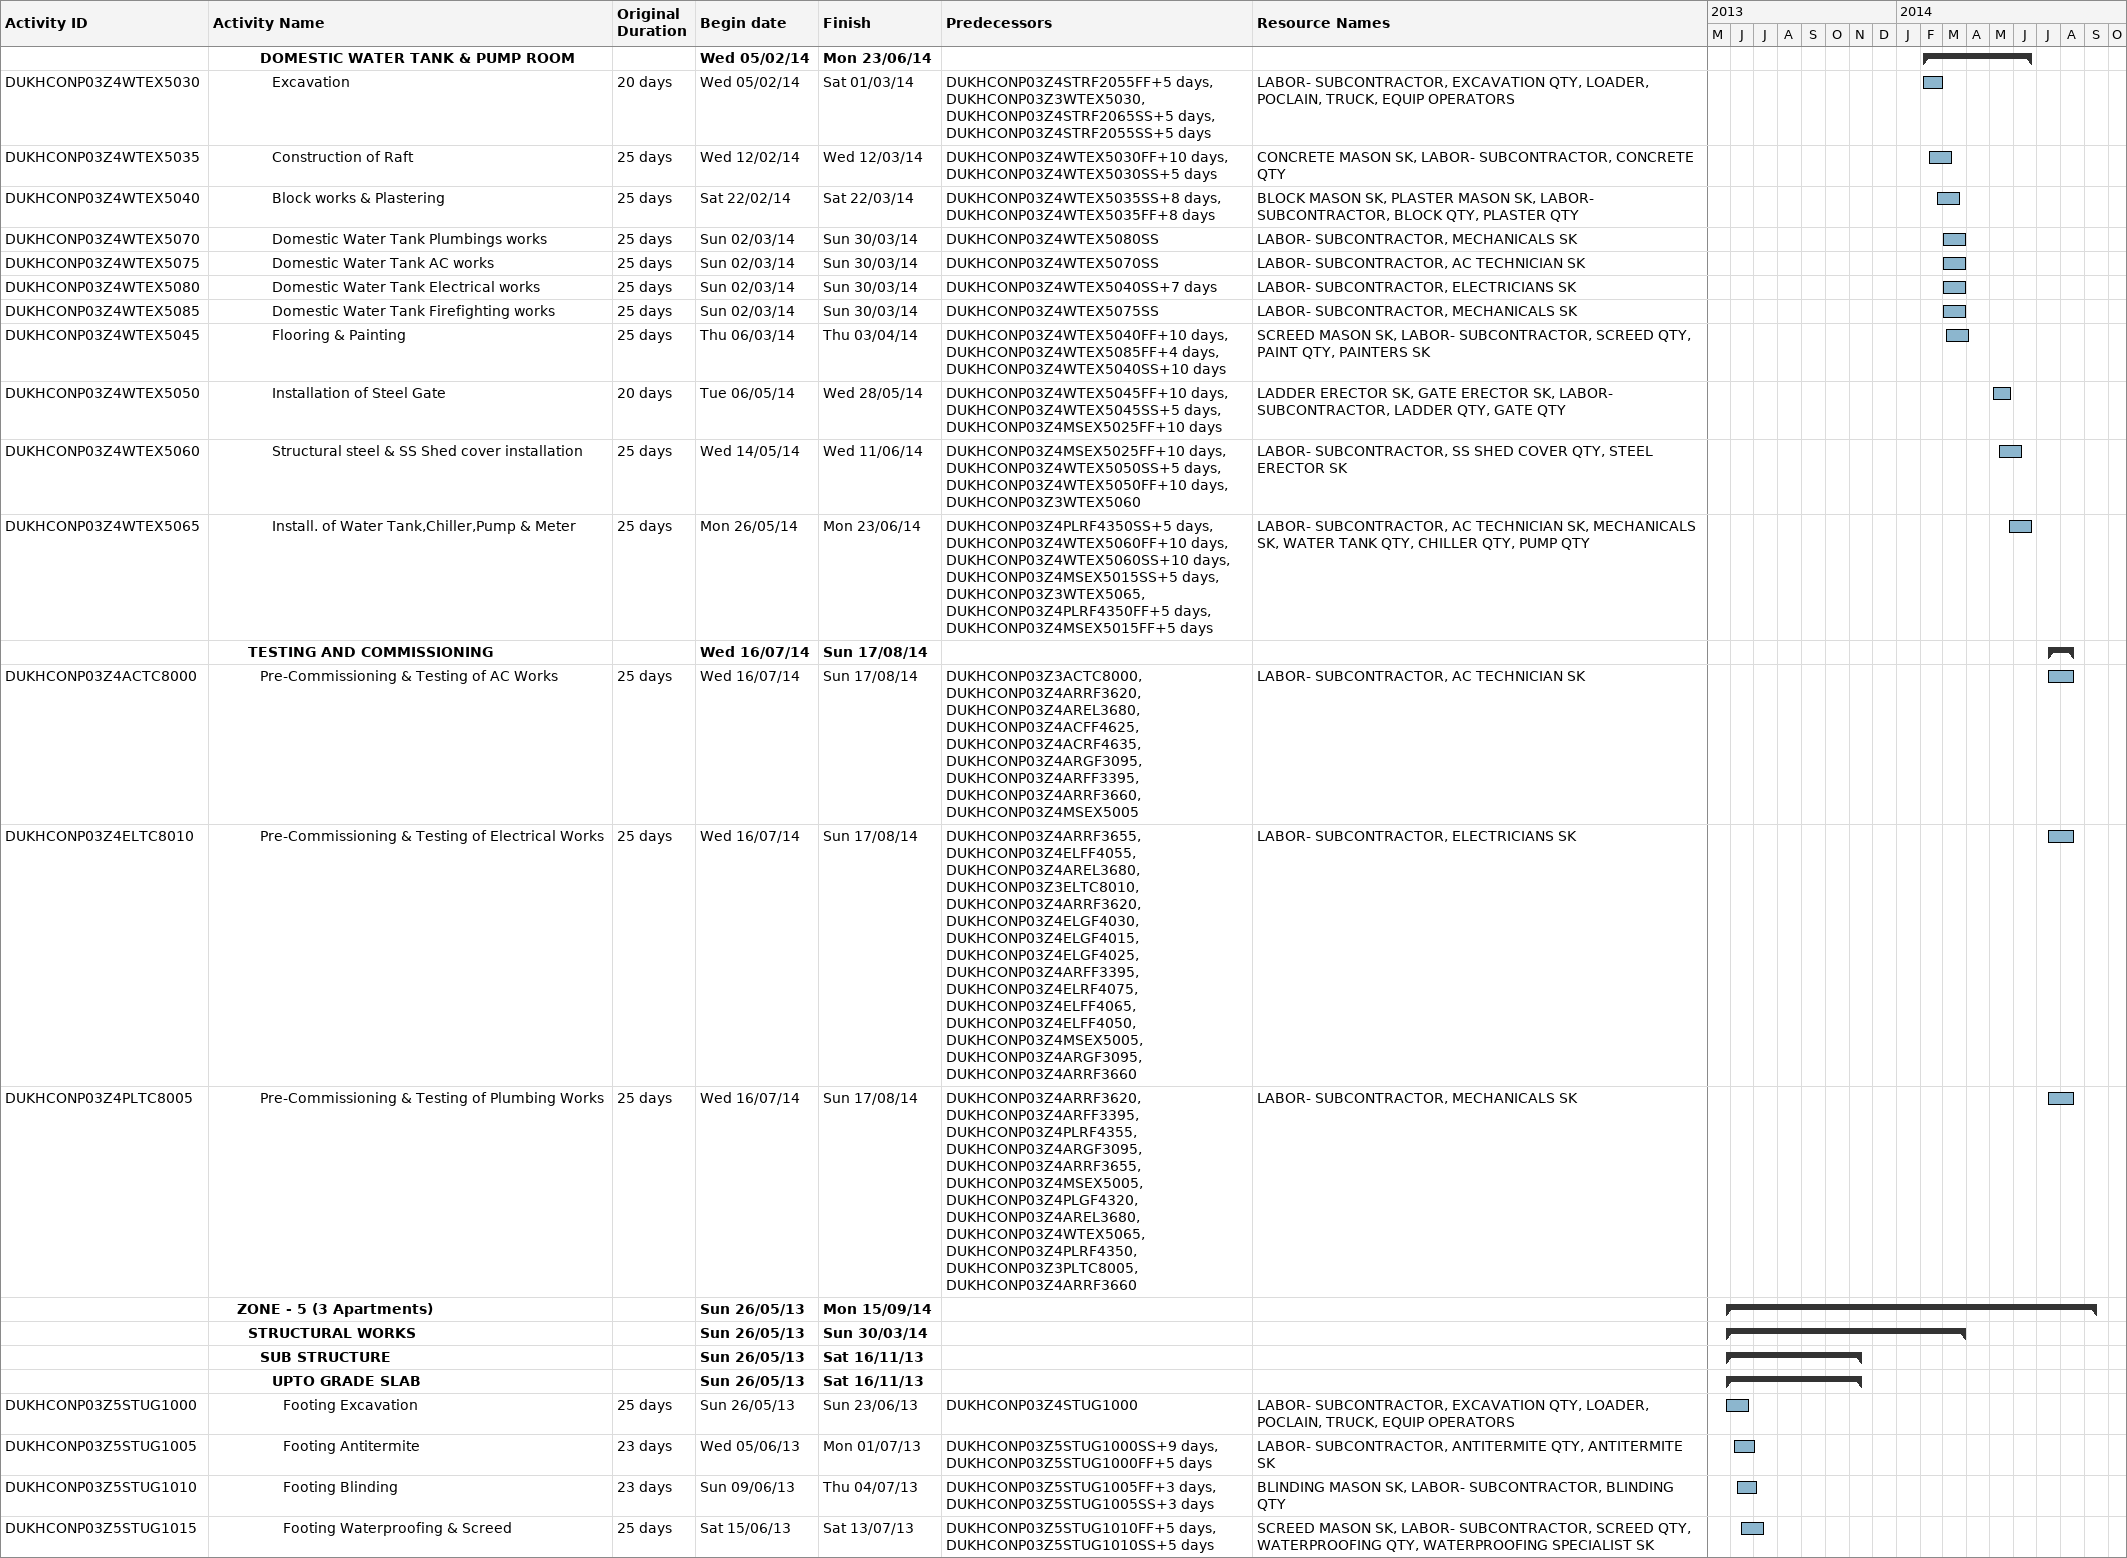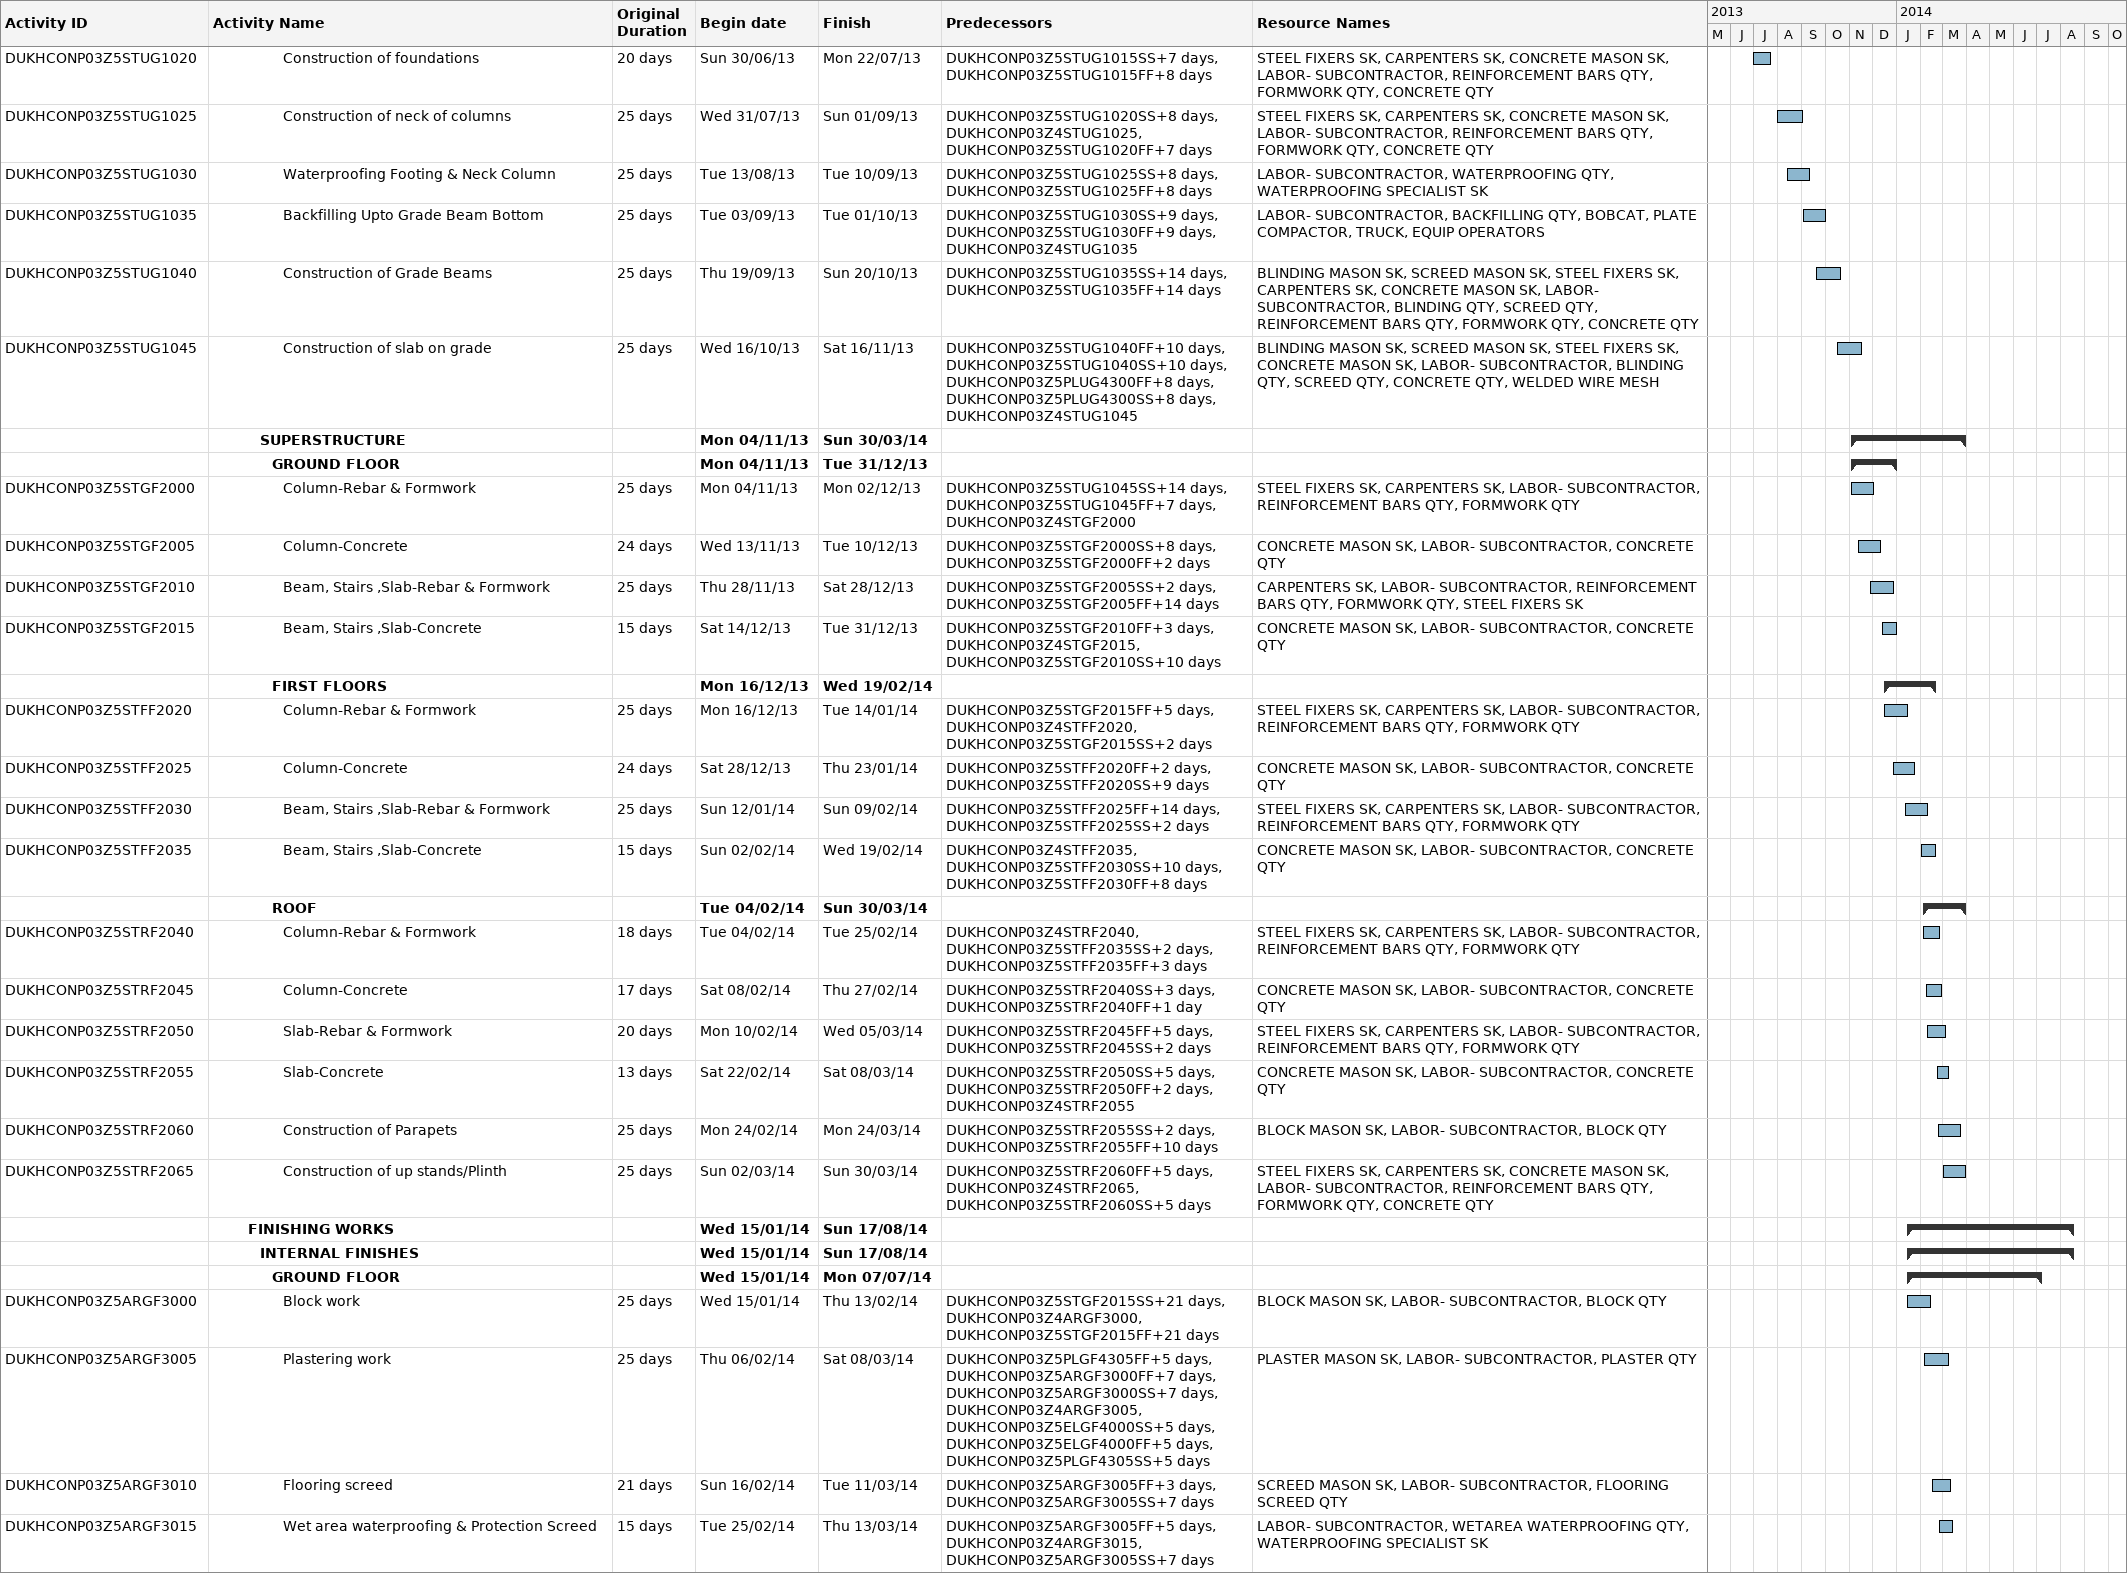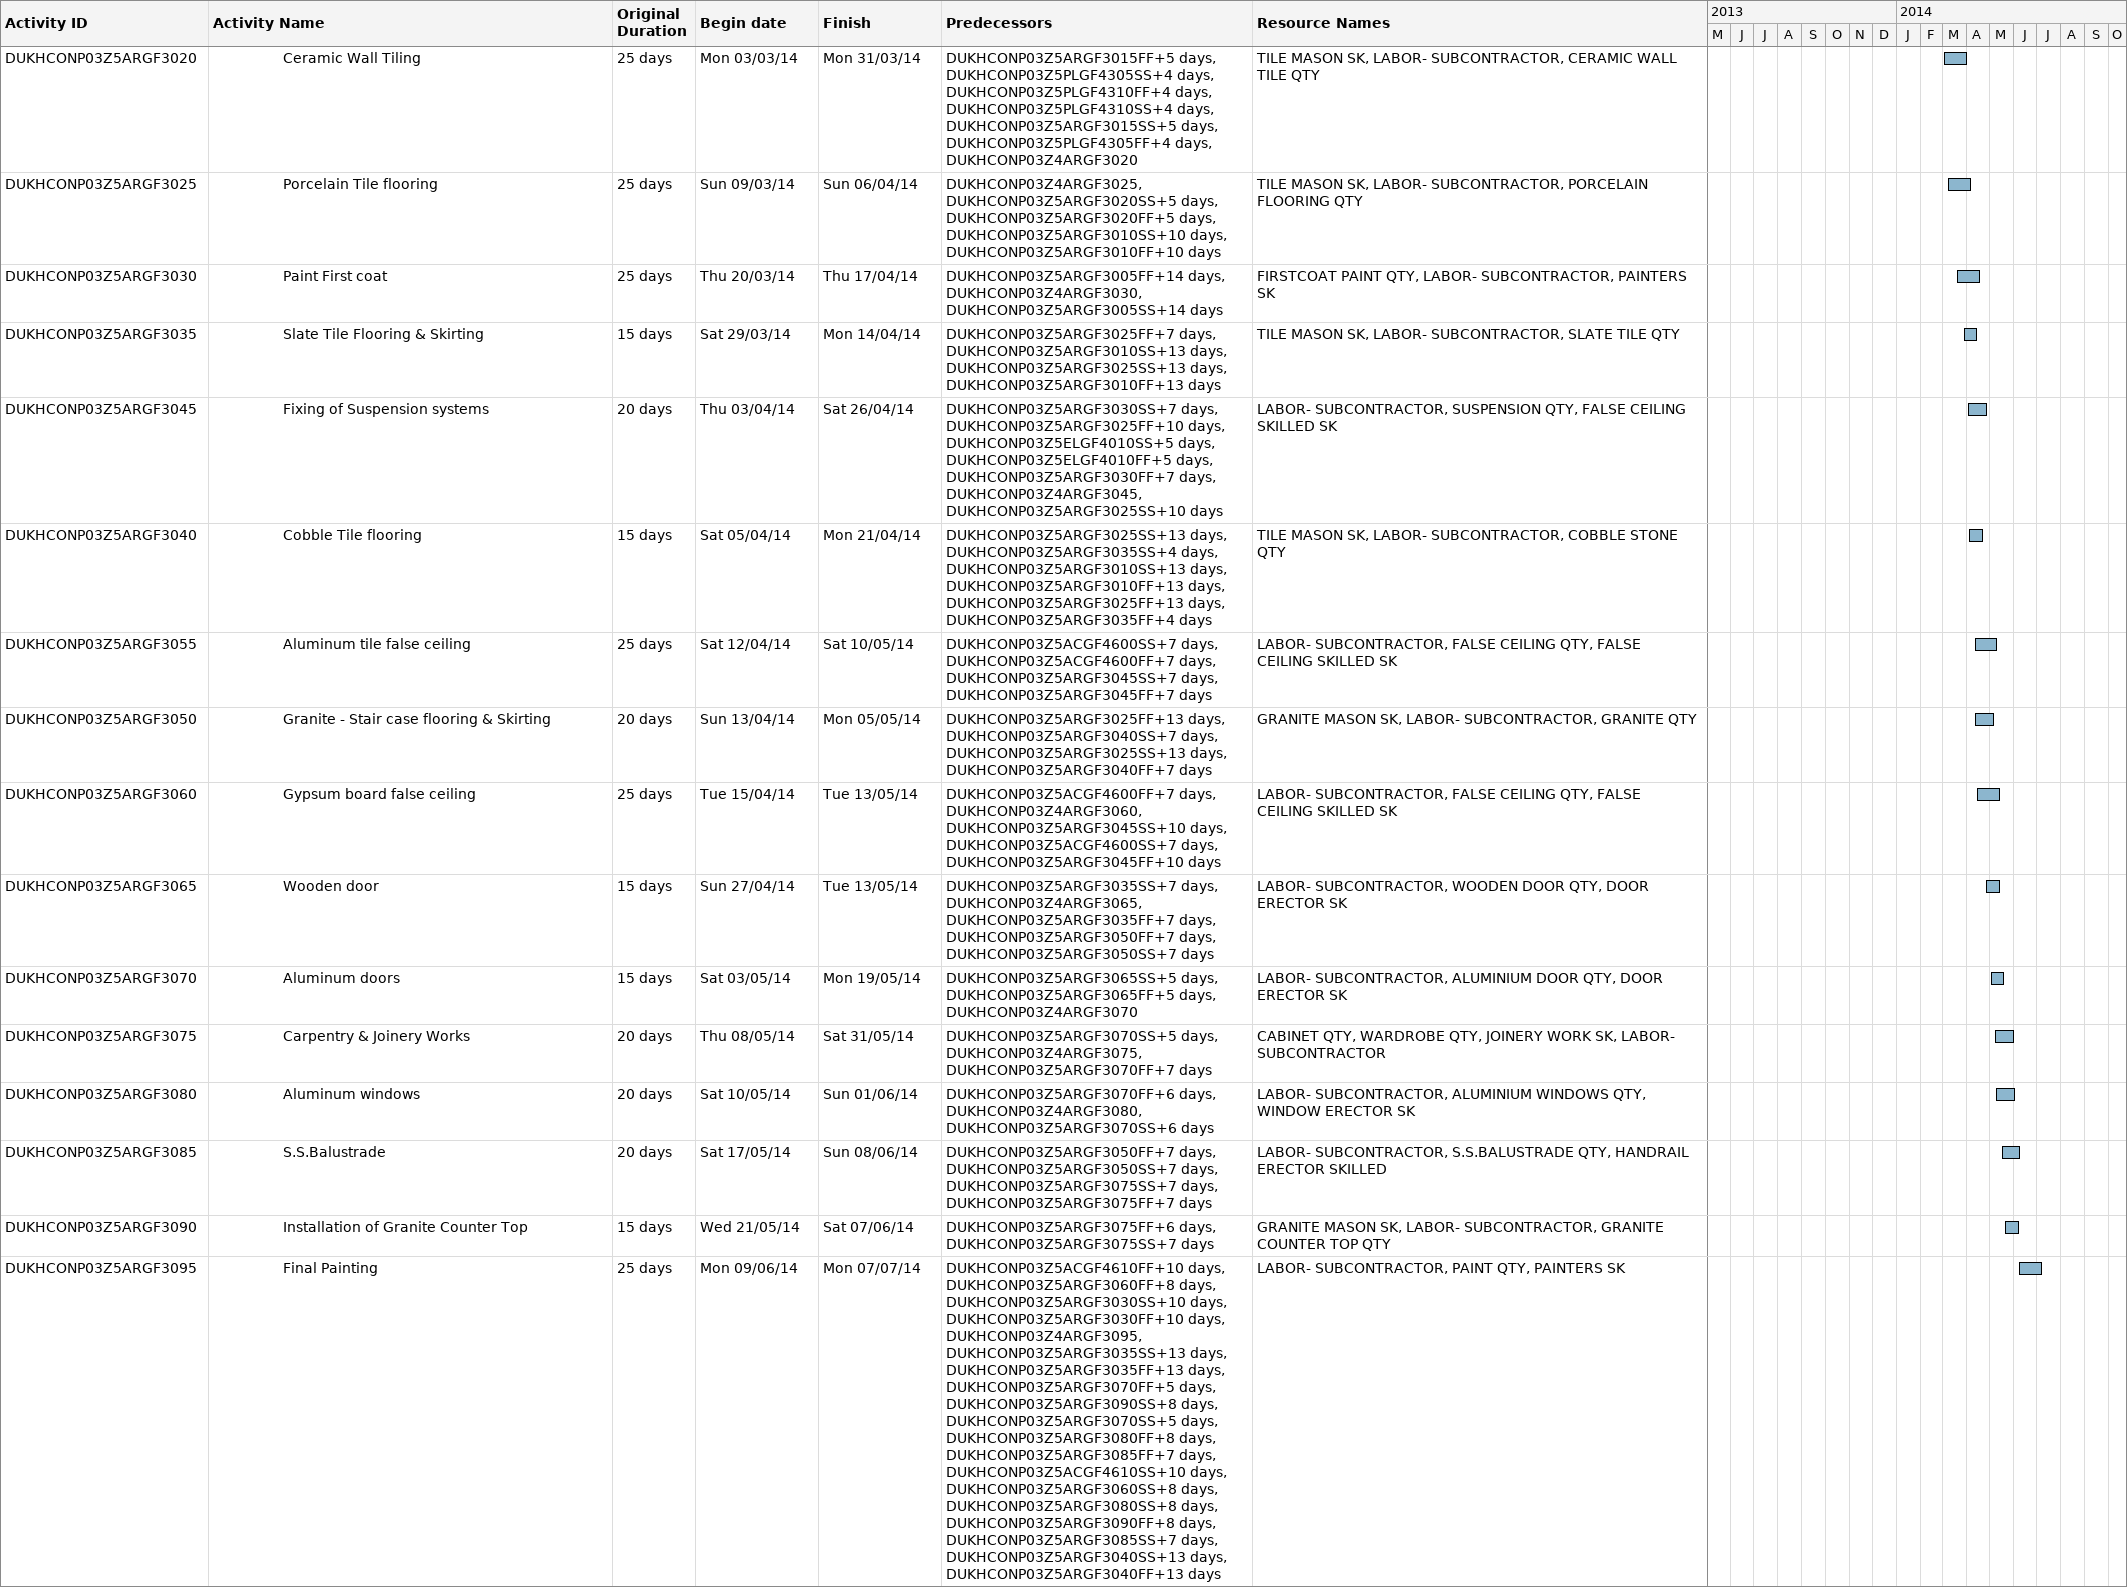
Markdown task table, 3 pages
| ID | Level | Task | Original duration | Start | Finish | Predecessors | Resources |
|---|---|---|---|---|---|---|---|
|  | 5 | **DOMESTIC WATER TANK & PUMP ROOM** |  | 2014-02-05 | 2014-06-23 |  |  |
| DUKHCONP03Z4WTEX5030 | 6 | Excavation | 20d | 2014-02-05 | 2014-03-01 | DUKHCONP03Z4STRF2055FF+5d, DUKHCONP03Z3WTEX5030, DUKHCONP03Z4STRF2065SS+5d, DUKHCONP03Z4STRF2055SS+5d | LABOR- SUBCONTRACTOR, EXCAVATION QTY, LOADER, POCLAIN, TRUCK, EQUIP OPERATORS |
| DUKHCONP03Z4WTEX5035 | 6 | Construction of Raft | 25d | 2014-02-12 | 2014-03-12 | DUKHCONP03Z4WTEX5030FF+10d, DUKHCONP03Z4WTEX5030SS+5d | CONCRETE MASON SK, LABOR- SUBCONTRACTOR, CONCRETE QTY |
| DUKHCONP03Z4WTEX5040 | 6 | Block works & Plastering | 25d | 2014-02-22 | 2014-03-22 | DUKHCONP03Z4WTEX5035SS+8d, DUKHCONP03Z4WTEX5035FF+8d | BLOCK MASON SK, PLASTER MASON SK, LABOR- SUBCONTRACTOR, BLOCK QTY, PLASTER QTY |
| DUKHCONP03Z4WTEX5070 | 6 | Domestic Water Tank Plumbings works | 25d | 2014-03-02 | 2014-03-30 | DUKHCONP03Z4WTEX5080SS | LABOR- SUBCONTRACTOR, MECHANICALS SK |
| DUKHCONP03Z4WTEX5075 | 6 | Domestic Water Tank AC works | 25d | 2014-03-02 | 2014-03-30 | DUKHCONP03Z4WTEX5070SS | LABOR- SUBCONTRACTOR, AC TECHNICIAN SK |
| DUKHCONP03Z4WTEX5080 | 6 | Domestic Water Tank Electrical works | 25d | 2014-03-02 | 2014-03-30 | DUKHCONP03Z4WTEX5040SS+7d | LABOR- SUBCONTRACTOR, ELECTRICIANS SK |
| DUKHCONP03Z4WTEX5085 | 6 | Domestic Water Tank Firefighting works | 25d | 2014-03-02 | 2014-03-30 | DUKHCONP03Z4WTEX5075SS | LABOR- SUBCONTRACTOR, MECHANICALS SK |
| DUKHCONP03Z4WTEX5045 | 6 | Flooring & Painting | 25d | 2014-03-06 | 2014-04-03 | DUKHCONP03Z4WTEX5040FF+10d, DUKHCONP03Z4WTEX5085FF+4d, DUKHCONP03Z4WTEX5040SS+10d | SCREED MASON SK, LABOR- SUBCONTRACTOR, SCREED QTY, PAINT QTY, PAINTERS SK |
| DUKHCONP03Z4WTEX5050 | 6 | Installation of Steel Gate | 20d | 2014-05-06 | 2014-05-28 | DUKHCONP03Z4WTEX5045FF+10d, DUKHCONP03Z4WTEX5045SS+5d, DUKHCONP03Z4MSEX5025FF+10d | LADDER ERECTOR SK, GATE ERECTOR SK, LABOR- SUBCONTRACTOR, LADDER QTY, GATE QTY |
| DUKHCONP03Z4WTEX5060 | 6 | Structural steel & SS Shed cover installation | 25d | 2014-05-14 | 2014-06-11 | DUKHCONP03Z4MSEX5025FF+10d, DUKHCONP03Z4WTEX5050SS+5d, DUKHCONP03Z4WTEX5050FF+10d, DUKHCONP03Z3WTEX5060 | LABOR- SUBCONTRACTOR, SS SHED COVER QTY, STEEL ERECTOR SK |
| DUKHCONP03Z4WTEX5065 | 6 | Install. of Water Tank,Chiller,Pump & Meter | 25d | 2014-05-26 | 2014-06-23 | DUKHCONP03Z4PLRF4350SS+5d, DUKHCONP03Z4WTEX5060FF+10d, DUKHCONP03Z4WTEX5060SS+10d, DUKHCONP03Z4MSEX5015SS+5d, DUKHCONP03Z3WTEX5065, DUKHCONP03Z4PLRF4350FF+5d, DUKHCONP03Z4MSEX5015FF+5d | LABOR- SUBCONTRACTOR, AC TECHNICIAN SK, MECHANICALS SK, WATER TANK QTY, CHILLER QTY, PUMP QTY |
|  | 4 | **TESTING AND COMMISSIONING** |  | 2014-07-16 | 2014-08-17 |  |  |
| DUKHCONP03Z4ACTC8000 | 5 | Pre-Commissioning & Testing of AC Works | 25d | 2014-07-16 | 2014-08-17 | DUKHCONP03Z3ACTC8000, DUKHCONP03Z4ARRF3620, DUKHCONP03Z4AREL3680, DUKHCONP03Z4ACFF4625, DUKHCONP03Z4ACRF4635, DUKHCONP03Z4ARGF3095, DUKHCONP03Z4ARFF3395, DUKHCONP03Z4ARRF3660, DUKHCONP03Z4MSEX5005 | LABOR- SUBCONTRACTOR, AC TECHNICIAN SK |
| DUKHCONP03Z4ELTC8010 | 5 | Pre-Commissioning & Testing of Electrical Works | 25d | 2014-07-16 | 2014-08-17 | DUKHCONP03Z4ARRF3655, DUKHCONP03Z4ELFF4055, DUKHCONP03Z4AREL3680, DUKHCONP03Z3ELTC8010, DUKHCONP03Z4ARRF3620, DUKHCONP03Z4ELGF4030, DUKHCONP03Z4ELGF4015, DUKHCONP03Z4ELGF4025, DUKHCONP03Z4ARFF3395, DUKHCONP03Z4ELRF4075, DUKHCONP03Z4ELFF4065, DUKHCONP03Z4ELFF4050, DUKHCONP03Z4MSEX5005, DUKHCONP03Z4ARGF3095, DUKHCONP03Z4ARRF3660 | LABOR- SUBCONTRACTOR, ELECTRICIANS SK |
| DUKHCONP03Z4PLTC8005 | 5 | Pre-Commissioning & Testing of Plumbing Works | 25d | 2014-07-16 | 2014-08-17 | DUKHCONP03Z4ARRF3620, DUKHCONP03Z4ARFF3395, DUKHCONP03Z4PLRF4355, DUKHCONP03Z4ARGF3095, DUKHCONP03Z4ARRF3655, DUKHCONP03Z4MSEX5005, DUKHCONP03Z4PLGF4320, DUKHCONP03Z4AREL3680, DUKHCONP03Z4WTEX5065, DUKHCONP03Z4PLRF4350, DUKHCONP03Z3PLTC8005, DUKHCONP03Z4ARRF3660 | LABOR- SUBCONTRACTOR, MECHANICALS SK |
|  | 3 | **ZONE - 5 (3 Apartments)** |  | 2013-05-26 | 2014-09-15 |  |  |
|  | 4 | **STRUCTURAL WORKS** |  | 2013-05-26 | 2014-03-30 |  |  |
|  | 5 | **SUB STRUCTURE** |  | 2013-05-26 | 2013-11-16 |  |  |
|  | 6 | **UPTO GRADE SLAB** |  | 2013-05-26 | 2013-11-16 |  |  |
| DUKHCONP03Z5STUG1000 | 7 | Footing Excavation | 25d | 2013-05-26 | 2013-06-23 | DUKHCONP03Z4STUG1000 | LABOR- SUBCONTRACTOR, EXCAVATION QTY, LOADER, POCLAIN, TRUCK, EQUIP OPERATORS |
| DUKHCONP03Z5STUG1005 | 7 | Footing Antitermite | 23d | 2013-06-05 | 2013-07-01 | DUKHCONP03Z5STUG1000SS+9d, DUKHCONP03Z5STUG1000FF+5d | LABOR- SUBCONTRACTOR, ANTITERMITE QTY, ANTITERMITE SK |
| DUKHCONP03Z5STUG1010 | 7 | Footing Blinding | 23d | 2013-06-09 | 2013-07-04 | DUKHCONP03Z5STUG1005FF+3d, DUKHCONP03Z5STUG1005SS+3d | BLINDING MASON SK, LABOR- SUBCONTRACTOR, BLINDING QTY |
| DUKHCONP03Z5STUG1015 | 7 | Footing Waterproofing & Screed | 25d | 2013-06-15 | 2013-07-13 | DUKHCONP03Z5STUG1010FF+5d, DUKHCONP03Z5STUG1010SS+5d | SCREED MASON SK, LABOR- SUBCONTRACTOR, SCREED QTY, WATERPROOFING QTY, WATERPROOFING SPECIALIST SK |
| DUKHCONP03Z5STUG1020 | 7 | Construction of foundations | 20d | 2013-06-30 | 2013-07-22 | DUKHCONP03Z5STUG1015SS+7d, DUKHCONP03Z5STUG1015FF+8d | STEEL FIXERS SK, CARPENTERS SK, CONCRETE MASON SK, LABOR- SUBCONTRACTOR, REINFORCEMENT BARS QTY, FORMWORK QTY, CONCRETE QTY |
| DUKHCONP03Z5STUG1025 | 7 | Construction of neck of columns | 25d | 2013-07-31 | 2013-09-01 | DUKHCONP03Z5STUG1020SS+8d, DUKHCONP03Z4STUG1025, DUKHCONP03Z5STUG1020FF+7d | STEEL FIXERS SK, CARPENTERS SK, CONCRETE MASON SK, LABOR- SUBCONTRACTOR, REINFORCEMENT BARS QTY, FORMWORK QTY, CONCRETE QTY |
| DUKHCONP03Z5STUG1030 | 7 | Waterproofing Footing & Neck Column | 25d | 2013-08-13 | 2013-09-10 | DUKHCONP03Z5STUG1025SS+8d, DUKHCONP03Z5STUG1025FF+8d | LABOR- SUBCONTRACTOR, WATERPROOFING QTY, WATERPROOFING SPECIALIST SK |
| DUKHCONP03Z5STUG1035 | 7 | Backfilling Upto Grade Beam Bottom | 25d | 2013-09-03 | 2013-10-01 | DUKHCONP03Z5STUG1030SS+9d, DUKHCONP03Z5STUG1030FF+9d, DUKHCONP03Z4STUG1035 | LABOR- SUBCONTRACTOR, BACKFILLING QTY, BOBCAT, PLATE COMPACTOR, TRUCK, EQUIP OPERATORS |
| DUKHCONP03Z5STUG1040 | 7 | Construction of Grade Beams | 25d | 2013-09-19 | 2013-10-20 | DUKHCONP03Z5STUG1035SS+14d, DUKHCONP03Z5STUG1035FF+14d | BLINDING MASON SK, SCREED MASON SK, STEEL FIXERS SK, CARPENTERS SK, CONCRETE MASON SK, LABOR- SUBCONTRACTOR, BLINDING QTY, SCREED QTY, REINFORCEMENT BARS QTY, FORMWORK QTY, CONCRETE QTY |
| DUKHCONP03Z5STUG1045 | 7 | Construction of slab on grade | 25d | 2013-10-16 | 2013-11-16 | DUKHCONP03Z5STUG1040FF+10d, DUKHCONP03Z5STUG1040SS+10d, DUKHCONP03Z5PLUG4300FF+8d, DUKHCONP03Z5PLUG4300SS+8d, DUKHCONP03Z4STUG1045 | BLINDING MASON SK, SCREED MASON SK, STEEL FIXERS SK, CONCRETE MASON SK, LABOR- SUBCONTRACTOR, BLINDING QTY, SCREED QTY, CONCRETE QTY, WELDED WIRE MESH |
|  | 5 | **SUPERSTRUCTURE** |  | 2013-11-04 | 2014-03-30 |  |  |
|  | 6 | **GROUND FLOOR** |  | 2013-11-04 | 2013-12-31 |  |  |
| DUKHCONP03Z5STGF2000 | 7 | Column-Rebar & Formwork | 25d | 2013-11-04 | 2013-12-02 | DUKHCONP03Z5STUG1045SS+14d, DUKHCONP03Z5STUG1045FF+7d, DUKHCONP03Z4STGF2000 | STEEL FIXERS SK, CARPENTERS SK, LABOR- SUBCONTRACTOR, REINFORCEMENT BARS QTY, FORMWORK QTY |
| DUKHCONP03Z5STGF2005 | 7 | Column-Concrete | 24d | 2013-11-13 | 2013-12-10 | DUKHCONP03Z5STGF2000SS+8d, DUKHCONP03Z5STGF2000FF+2d | CONCRETE MASON SK, LABOR- SUBCONTRACTOR, CONCRETE QTY |
| DUKHCONP03Z5STGF2010 | 7 | Beam, Stairs ,Slab-Rebar & Formwork | 25d | 2013-11-28 | 2013-12-28 | DUKHCONP03Z5STGF2005SS+2d, DUKHCONP03Z5STGF2005FF+14d | CARPENTERS SK, LABOR- SUBCONTRACTOR, REINFORCEMENT BARS QTY, FORMWORK QTY, STEEL FIXERS SK |
| DUKHCONP03Z5STGF2015 | 7 | Beam, Stairs ,Slab-Concrete | 15d | 2013-12-14 | 2013-12-31 | DUKHCONP03Z5STGF2010FF+3d, DUKHCONP03Z4STGF2015, DUKHCONP03Z5STGF2010SS+10d | CONCRETE MASON SK, LABOR- SUBCONTRACTOR, CONCRETE QTY |
|  | 6 | **FIRST FLOORS** |  | 2013-12-16 | 2014-02-19 |  |  |
| DUKHCONP03Z5STFF2020 | 7 | Column-Rebar & Formwork | 25d | 2013-12-16 | 2014-01-14 | DUKHCONP03Z5STGF2015FF+5d, DUKHCONP03Z4STFF2020, DUKHCONP03Z5STGF2015SS+2d | STEEL FIXERS SK, CARPENTERS SK, LABOR- SUBCONTRACTOR, REINFORCEMENT BARS QTY, FORMWORK QTY |
| DUKHCONP03Z5STFF2025 | 7 | Column-Concrete | 24d | 2013-12-28 | 2014-01-23 | DUKHCONP03Z5STFF2020FF+2d, DUKHCONP03Z5STFF2020SS+9d | CONCRETE MASON SK, LABOR- SUBCONTRACTOR, CONCRETE QTY |
| DUKHCONP03Z5STFF2030 | 7 | Beam, Stairs ,Slab-Rebar & Formwork | 25d | 2014-01-12 | 2014-02-09 | DUKHCONP03Z5STFF2025FF+14d, DUKHCONP03Z5STFF2025SS+2d | STEEL FIXERS SK, CARPENTERS SK, LABOR- SUBCONTRACTOR, REINFORCEMENT BARS QTY, FORMWORK QTY |
| DUKHCONP03Z5STFF2035 | 7 | Beam, Stairs ,Slab-Concrete | 15d | 2014-02-02 | 2014-02-19 | DUKHCONP03Z4STFF2035, DUKHCONP03Z5STFF2030SS+10d, DUKHCONP03Z5STFF2030FF+8d | CONCRETE MASON SK, LABOR- SUBCONTRACTOR, CONCRETE QTY |
|  | 6 | **ROOF** |  | 2014-02-04 | 2014-03-30 |  |  |
| DUKHCONP03Z5STRF2040 | 7 | Column-Rebar & Formwork | 18d | 2014-02-04 | 2014-02-25 | DUKHCONP03Z4STRF2040, DUKHCONP03Z5STFF2035SS+2d, DUKHCONP03Z5STFF2035FF+3d | STEEL FIXERS SK, CARPENTERS SK, LABOR- SUBCONTRACTOR, REINFORCEMENT BARS QTY, FORMWORK QTY |
| DUKHCONP03Z5STRF2045 | 7 | Column-Concrete | 17d | 2014-02-08 | 2014-02-27 | DUKHCONP03Z5STRF2040SS+3d, DUKHCONP03Z5STRF2040FF+1d | CONCRETE MASON SK, LABOR- SUBCONTRACTOR, CONCRETE QTY |
| DUKHCONP03Z5STRF2050 | 7 | Slab-Rebar & Formwork | 20d | 2014-02-10 | 2014-03-05 | DUKHCONP03Z5STRF2045FF+5d, DUKHCONP03Z5STRF2045SS+2d | STEEL FIXERS SK, CARPENTERS SK, LABOR- SUBCONTRACTOR, REINFORCEMENT BARS QTY, FORMWORK QTY |
| DUKHCONP03Z5STRF2055 | 7 | Slab-Concrete | 13d | 2014-02-22 | 2014-03-08 | DUKHCONP03Z5STRF2050SS+5d, DUKHCONP03Z5STRF2050FF+2d, DUKHCONP03Z4STRF2055 | CONCRETE MASON SK, LABOR- SUBCONTRACTOR, CONCRETE QTY |
| DUKHCONP03Z5STRF2060 | 7 | Construction of Parapets | 25d | 2014-02-24 | 2014-03-24 | DUKHCONP03Z5STRF2055SS+2d, DUKHCONP03Z5STRF2055FF+10d | BLOCK MASON SK, LABOR- SUBCONTRACTOR, BLOCK QTY |
| DUKHCONP03Z5STRF2065 | 7 | Construction of up stands/Plinth | 25d | 2014-03-02 | 2014-03-30 | DUKHCONP03Z5STRF2060FF+5d, DUKHCONP03Z4STRF2065, DUKHCONP03Z5STRF2060SS+5d | STEEL FIXERS SK, CARPENTERS SK, CONCRETE MASON SK, LABOR- SUBCONTRACTOR, REINFORCEMENT BARS QTY, FORMWORK QTY, CONCRETE QTY |
|  | 4 | **FINISHING WORKS** |  | 2014-01-15 | 2014-08-17 |  |  |
|  | 5 | **INTERNAL FINISHES** |  | 2014-01-15 | 2014-08-17 |  |  |
|  | 6 | **GROUND FLOOR** |  | 2014-01-15 | 2014-07-07 |  |  |
| DUKHCONP03Z5ARGF3000 | 7 | Block work | 25d | 2014-01-15 | 2014-02-13 | DUKHCONP03Z5STGF2015SS+21d, DUKHCONP03Z4ARGF3000, DUKHCONP03Z5STGF2015FF+21d | BLOCK MASON SK, LABOR- SUBCONTRACTOR, BLOCK QTY |
| DUKHCONP03Z5ARGF3005 | 7 | Plastering work | 25d | 2014-02-06 | 2014-03-08 | DUKHCONP03Z5PLGF4305FF+5d, DUKHCONP03Z5ARGF3000FF+7d, DUKHCONP03Z5ARGF3000SS+7d, DUKHCONP03Z4ARGF3005, DUKHCONP03Z5ELGF4000SS+5d, DUKHCONP03Z5ELGF4000FF+5d, DUKHCONP03Z5PLGF4305SS+5d | PLASTER MASON SK, LABOR- SUBCONTRACTOR, PLASTER QTY |
| DUKHCONP03Z5ARGF3010 | 7 | Flooring screed | 21d | 2014-02-16 | 2014-03-11 | DUKHCONP03Z5ARGF3005FF+3d, DUKHCONP03Z5ARGF3005SS+7d | SCREED MASON SK, LABOR- SUBCONTRACTOR, FLOORING SCREED QTY |
| DUKHCONP03Z5ARGF3015 | 7 | Wet area waterproofing & Protection Screed | 15d | 2014-02-25 | 2014-03-13 | DUKHCONP03Z5ARGF3005FF+5d, DUKHCONP03Z4ARGF3015, DUKHCONP03Z5ARGF3005SS+7d | LABOR- SUBCONTRACTOR, WETAREA WATERPROOFING QTY, WATERPROOFING SPECIALIST SK |
| DUKHCONP03Z5ARGF3020 | 7 | Ceramic Wall Tiling | 25d | 2014-03-03 | 2014-03-31 | DUKHCONP03Z5ARGF3015FF+5d, DUKHCONP03Z5PLGF4305SS+4d, DUKHCONP03Z5PLGF4310FF+4d, DUKHCONP03Z5PLGF4310SS+4d, DUKHCONP03Z5ARGF3015SS+5d, DUKHCONP03Z5PLGF4305FF+4d, DUKHCONP03Z4ARGF3020 | TILE MASON SK, LABOR- SUBCONTRACTOR, CERAMIC WALL TILE QTY |
| DUKHCONP03Z5ARGF3025 | 7 | Porcelain Tile flooring | 25d | 2014-03-09 | 2014-04-06 | DUKHCONP03Z4ARGF3025, DUKHCONP03Z5ARGF3020SS+5d, DUKHCONP03Z5ARGF3020FF+5d, DUKHCONP03Z5ARGF3010SS+10d, DUKHCONP03Z5ARGF3010FF+10d | TILE MASON SK, LABOR- SUBCONTRACTOR, PORCELAIN FLOORING QTY |
| DUKHCONP03Z5ARGF3030 | 7 | Paint First coat | 25d | 2014-03-20 | 2014-04-17 | DUKHCONP03Z5ARGF3005FF+14d, DUKHCONP03Z4ARGF3030, DUKHCONP03Z5ARGF3005SS+14d | FIRSTCOAT PAINT QTY, LABOR- SUBCONTRACTOR, PAINTERS SK |
| DUKHCONP03Z5ARGF3035 | 7 | Slate Tile Flooring & Skirting | 15d | 2014-03-29 | 2014-04-14 | DUKHCONP03Z5ARGF3025FF+7d, DUKHCONP03Z5ARGF3010SS+13d, DUKHCONP03Z5ARGF3025SS+13d, DUKHCONP03Z5ARGF3010FF+13d | TILE MASON SK, LABOR- SUBCONTRACTOR, SLATE TILE QTY |
| DUKHCONP03Z5ARGF3045 | 7 | Fixing of Suspension systems | 20d | 2014-04-03 | 2014-04-26 | DUKHCONP03Z5ARGF3030SS+7d, DUKHCONP03Z5ARGF3025FF+10d, DUKHCONP03Z5ELGF4010SS+5d, DUKHCONP03Z5ELGF4010FF+5d, DUKHCONP03Z5ARGF3030FF+7d, DUKHCONP03Z4ARGF3045, DUKHCONP03Z5ARGF3025SS+10d | LABOR- SUBCONTRACTOR, SUSPENSION QTY, FALSE CEILING SKILLED SK |
| DUKHCONP03Z5ARGF3040 | 7 | Cobble Tile flooring | 15d | 2014-04-05 | 2014-04-21 | DUKHCONP03Z5ARGF3025SS+13d, DUKHCONP03Z5ARGF3035SS+4d, DUKHCONP03Z5ARGF3010SS+13d, DUKHCONP03Z5ARGF3010FF+13d, DUKHCONP03Z5ARGF3025FF+13d, DUKHCONP03Z5ARGF3035FF+4d | TILE MASON SK, LABOR- SUBCONTRACTOR, COBBLE STONE QTY |
| DUKHCONP03Z5ARGF3055 | 7 | Aluminum tile false ceiling | 25d | 2014-04-12 | 2014-05-10 | DUKHCONP03Z5ACGF4600SS+7d, DUKHCONP03Z5ACGF4600FF+7d, DUKHCONP03Z5ARGF3045SS+7d, DUKHCONP03Z5ARGF3045FF+7d | LABOR- SUBCONTRACTOR, FALSE CEILING QTY, FALSE CEILING SKILLED SK |
| DUKHCONP03Z5ARGF3050 | 7 | Granite - Stair case flooring & Skirting | 20d | 2014-04-13 | 2014-05-05 | DUKHCONP03Z5ARGF3025FF+13d, DUKHCONP03Z5ARGF3040SS+7d, DUKHCONP03Z5ARGF3025SS+13d, DUKHCONP03Z5ARGF3040FF+7d | GRANITE MASON SK, LABOR- SUBCONTRACTOR, GRANITE QTY |
| DUKHCONP03Z5ARGF3060 | 7 | Gypsum board false ceiling | 25d | 2014-04-15 | 2014-05-13 | DUKHCONP03Z5ACGF4600FF+7d, DUKHCONP03Z4ARGF3060, DUKHCONP03Z5ARGF3045SS+10d, DUKHCONP03Z5ACGF4600SS+7d, DUKHCONP03Z5ARGF3045FF+10d | LABOR- SUBCONTRACTOR, FALSE CEILING QTY, FALSE CEILING SKILLED SK |
| DUKHCONP03Z5ARGF3065 | 7 | Wooden door | 15d | 2014-04-27 | 2014-05-13 | DUKHCONP03Z5ARGF3035SS+7d, DUKHCONP03Z4ARGF3065, DUKHCONP03Z5ARGF3035FF+7d, DUKHCONP03Z5ARGF3050FF+7d, DUKHCONP03Z5ARGF3050SS+7d | LABOR- SUBCONTRACTOR, WOODEN DOOR QTY, DOOR ERECTOR SK |
| DUKHCONP03Z5ARGF3070 | 7 | Aluminum doors | 15d | 2014-05-03 | 2014-05-19 | DUKHCONP03Z5ARGF3065SS+5d, DUKHCONP03Z5ARGF3065FF+5d, DUKHCONP03Z4ARGF3070 | LABOR- SUBCONTRACTOR, ALUMINIUM DOOR QTY, DOOR ERECTOR SK |
| DUKHCONP03Z5ARGF3075 | 7 | Carpentry & Joinery Works | 20d | 2014-05-08 | 2014-05-31 | DUKHCONP03Z5ARGF3070SS+5d, DUKHCONP03Z4ARGF3075, DUKHCONP03Z5ARGF3070FF+7d | CABINET QTY, WARDROBE QTY, JOINERY WORK SK, LABOR- SUBCONTRACTOR |
| DUKHCONP03Z5ARGF3080 | 7 | Aluminum windows | 20d | 2014-05-10 | 2014-06-01 | DUKHCONP03Z5ARGF3070FF+6d, DUKHCONP03Z4ARGF3080, DUKHCONP03Z5ARGF3070SS+6d | LABOR- SUBCONTRACTOR, ALUMINIUM WINDOWS QTY, WINDOW ERECTOR SK |
| DUKHCONP03Z5ARGF3085 | 7 | S.S.Balustrade | 20d | 2014-05-17 | 2014-06-08 | DUKHCONP03Z5ARGF3050FF+7d, DUKHCONP03Z5ARGF3050SS+7d, DUKHCONP03Z5ARGF3075SS+7d, DUKHCONP03Z5ARGF3075FF+7d | LABOR- SUBCONTRACTOR, S.S.BALUSTRADE QTY, HANDRAIL ERECTOR SKILLED |
| DUKHCONP03Z5ARGF3090 | 7 | Installation of Granite Counter Top | 15d | 2014-05-21 | 2014-06-07 | DUKHCONP03Z5ARGF3075FF+6d, DUKHCONP03Z5ARGF3075SS+7d | GRANITE MASON SK, LABOR- SUBCONTRACTOR, GRANITE COUNTER TOP QTY |
| DUKHCONP03Z5ARGF3095 | 7 | Final Painting | 25d | 2014-06-09 | 2014-07-07 | DUKHCONP03Z5ACGF4610FF+10d, DUKHCONP03Z5ARGF3060FF+8d, DUKHCONP03Z5ARGF3030SS+10d, DUKHCONP03Z5ARGF3030FF+10d, DUKHCONP03Z4ARGF3095, DUKHCONP03Z5ARGF3035SS+13d, DUKHCONP03Z5ARGF3035FF+13d, DUKHCONP03Z5ARGF3070FF+5d, DUKHCONP03Z5ARGF3090SS+8d, DUKHCONP03Z5ARGF3070SS+5d, DUKHCONP03Z5ARGF3080FF+8d, DUKHCONP03Z5ARGF3085FF+7d, DUKHCONP03Z5ACGF4610SS+10d, DUKHCONP03Z5ARGF3060SS+8d, DUKHCONP03Z5ARGF3080SS+8d, DUKHCONP03Z5ARGF3090FF+8d, DUKHCONP03Z5ARGF3085SS+7d, DUKHCONP03Z5ARGF3040SS+13d, DUKHCONP03Z5ARGF3040FF+13d | LABOR- SUBCONTRACTOR, PAINT QTY, PAINTERS SK |
